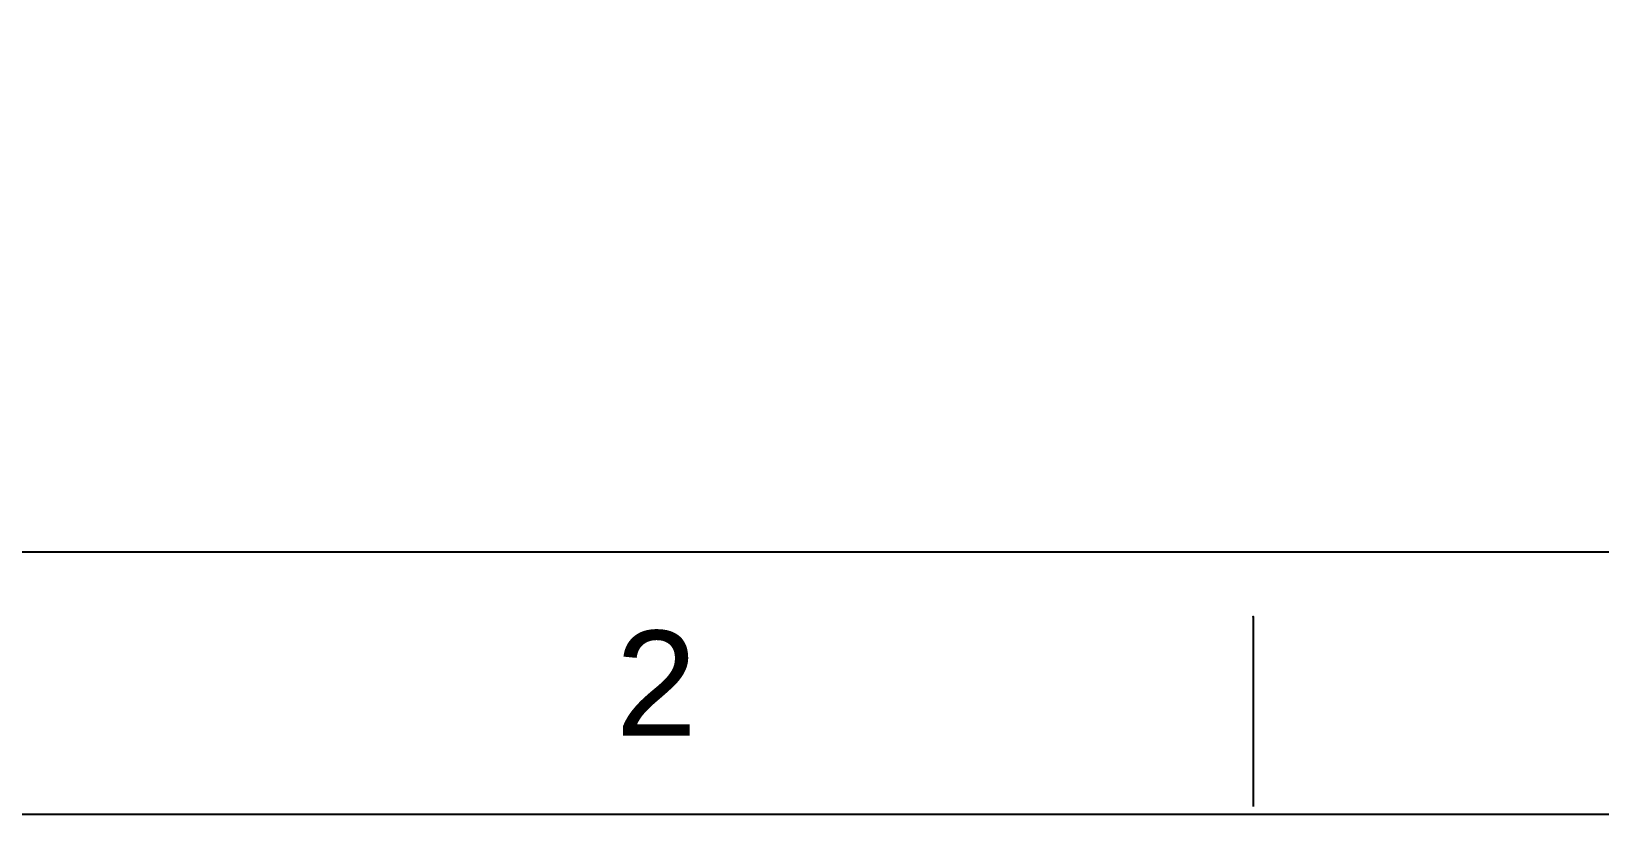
# Model space of a CAD drawing. Header units: millimetres. Extents: x 4812 to 5406, y -603 to -183.
# Drawn here: x 4899 to 4983.4, y -603.4 to -561.3 of the extents above; entities that cross this region are included whole.
import ezdxf

# ---------------------------------------------------------------- set-up
doc = ezdxf.new("R2010")
doc.units = ezdxf.units.MM
doc.header["$LTSCALE"] = 0.1
doc.layers.add('FORM', color=7, linetype='Continuous')
doc.styles.get("Standard").update_dxf_attribs({"font": 'arial.ttf'})

msp = doc.modelspace()

# ---------------------------------------------------------------- linework, layer by layer
at = {"layer": 'FORM'}
for p, q in [((4826.541, -589.305), (5392.295, -589.305)), ((4964.757, -592.808), (4964.757, -603.014))]:
    msp.add_line(p, q, dxfattribs=at)
msp.add_lwpolyline([(4812.398, -183.377), (5406.439, -183.377), (5406.439, -603.449), (4812.398, -603.449)], close=True, dxfattribs=at)
msp.add_point((4964.757, -592.808), dxfattribs=at)

# ---------------------------------------------------------------- texts
at = {"layer": 'FORM', "insert": (4932.62, -596.377), "char_height": 5.658, "attachment_point": 5}
msp.add_mtext_dynamic_manual_height_columns('2', width=50.00857, gutter_width=12.502, heights=[0], dxfattribs=at)

doc.saveas('drawing.dxf')
